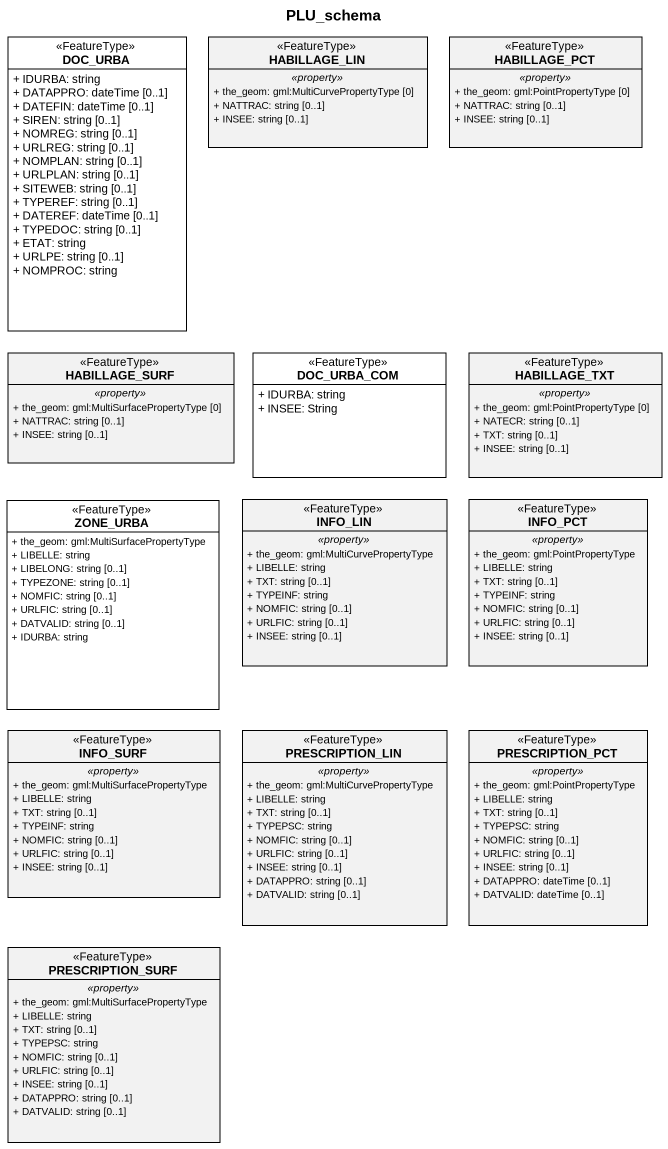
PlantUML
@startuml
title PLU_schema
hide circle
hide empty members
skinparam classAttributeIconSize 0
class DOC_URBA <<FeatureType>> #FFFFFF {
  + IDURBA: string
  + DATAPPRO: dateTime [0..1]
  + DATEFIN: dateTime [0..1]
  + SIREN: string [0..1]
  + NOMREG: string [0..1]
  + URLREG: string [0..1]
  + NOMPLAN: string [0..1]
  + URLPLAN: string [0..1]
  + SITEWEB: string [0..1]
  + TYPEREF: string [0..1]
  + DATEREF: dateTime [0..1]
  + TYPEDOC: string [0..1]
  + ETAT: string
  + URLPE: string [0..1]
  + NOMPROC: string
}
class HABILLAGE_LIN <<FeatureType>> {
  .. <<property>> ..
  + the_geom: gml:MultiCurvePropertyType [0]
  + NATTRAC: string [0..1]
  + INSEE: string [0..1]
}
class HABILLAGE_PCT <<FeatureType>> {
  .. <<property>> ..
  + the_geom: gml:PointPropertyType [0]
  + NATTRAC: string [0..1]
  + INSEE: string [0..1]
}
class HABILLAGE_SURF <<FeatureType>> {
  .. <<property>> ..
  + the_geom: gml:MultiSurfacePropertyType [0]
  + NATTRAC: string [0..1]
  + INSEE: string [0..1]
}
class DOC_URBA_COM <<FeatureType>> #FFFFFF {
  + IDURBA: string
  + INSEE: String
}
class HABILLAGE_TXT <<FeatureType>> {
  .. <<property>> ..
  + the_geom: gml:PointPropertyType [0]
  + NATECR: string [0..1]
  + TXT: string [0..1]
  + INSEE: string [0..1]
}
class ZONE_URBA <<FeatureType>> #FFFFFF {
  + the_geom: gml:MultiSurfacePropertyType
  + LIBELLE: string
  + LIBELONG: string [0..1]
  + TYPEZONE: string [0..1]
  + NOMFIC: string [0..1]
  + URLFIC: string [0..1]
  + DATVALID: string [0..1]
  + IDURBA: string
}
class INFO_LIN <<FeatureType>> {
  .. <<property>> ..
  + the_geom: gml:MultiCurvePropertyType
  + LIBELLE: string
  + TXT: string [0..1]
  + TYPEINF: string
  + NOMFIC: string [0..1]
  + URLFIC: string [0..1]
  + INSEE: string [0..1]
}
class INFO_PCT <<FeatureType>> {
  .. <<property>> ..
  + the_geom: gml:PointPropertyType
  + LIBELLE: string
  + TXT: string [0..1]
  + TYPEINF: string
  + NOMFIC: string [0..1]
  + URLFIC: string [0..1]
  + INSEE: string [0..1]
}
class INFO_SURF <<FeatureType>> {
  .. <<property>> ..
  + the_geom: gml:MultiSurfacePropertyType
  + LIBELLE: string
  + TXT: string [0..1]
  + TYPEINF: string
  + NOMFIC: string [0..1]
  + URLFIC: string [0..1]
  + INSEE: string [0..1]
}
class PRESCRIPTION_LIN <<FeatureType>> {
  .. <<property>> ..
  + the_geom: gml:MultiCurvePropertyType
  + LIBELLE: string
  + TXT: string [0..1]
  + TYPEPSC: string
  + NOMFIC: string [0..1]
  + URLFIC: string [0..1]
  + INSEE: string [0..1]
  + DATAPPRO: string [0..1]
  + DATVALID: string [0..1]
}
class PRESCRIPTION_PCT <<FeatureType>> {
  .. <<property>> ..
  + the_geom: gml:PointPropertyType
  + LIBELLE: string
  + TXT: string [0..1]
  + TYPEPSC: string
  + NOMFIC: string [0..1]
  + URLFIC: string [0..1]
  + INSEE: string [0..1]
  + DATAPPRO: dateTime [0..1]
  + DATVALID: dateTime [0..1]
}
class PRESCRIPTION_SURF <<FeatureType>> {
  .. <<property>> ..
  + the_geom: gml:MultiSurfacePropertyType
  + LIBELLE: string
  + TXT: string [0..1]
  + TYPEPSC: string
  + NOMFIC: string [0..1]
  + URLFIC: string [0..1]
  + INSEE: string [0..1]
  + DATAPPRO: string [0..1]
  + DATVALID: string [0..1]
}
@enduml
